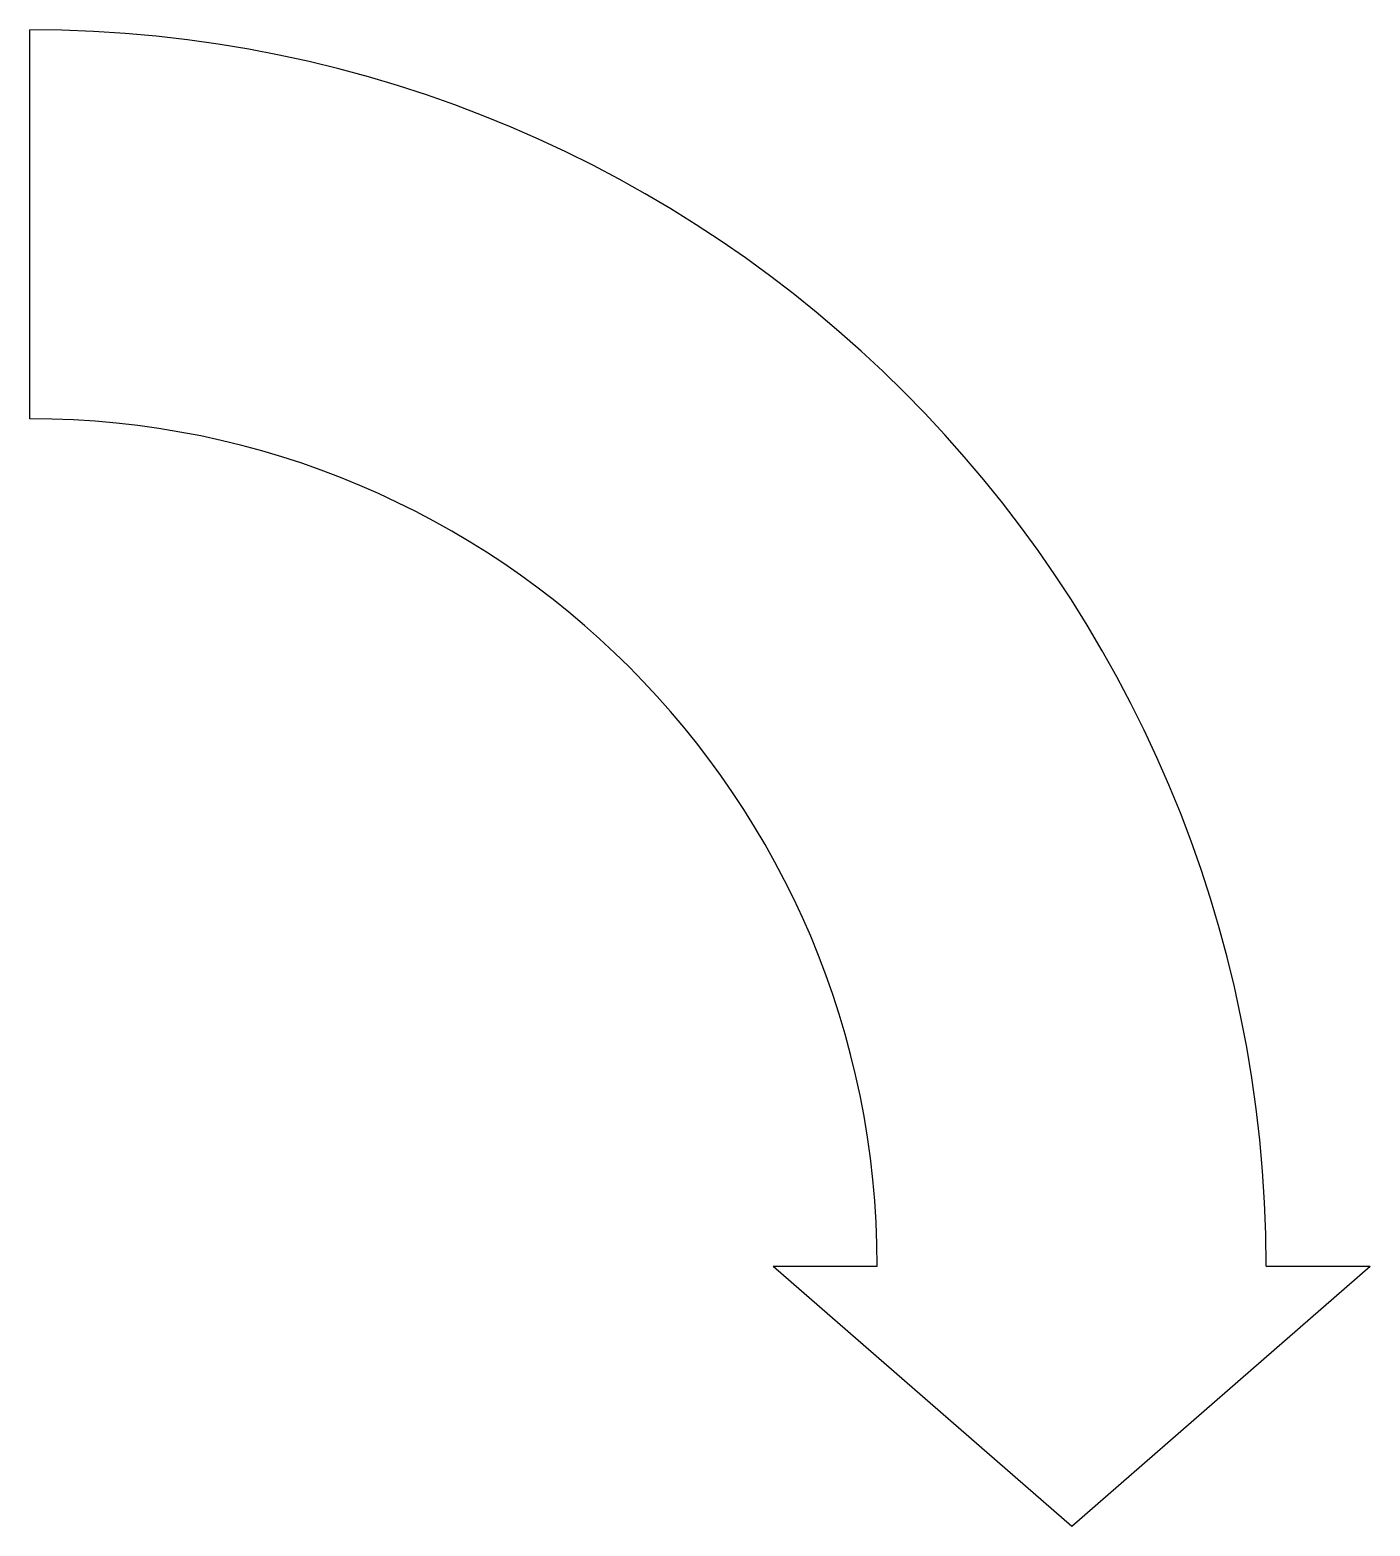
# Model space of a CAD drawing. Extents: x 0.125 to 0.254, y -0.144 to 0.
import ezdxf

# ---------------------------------------------------------------- set-up
doc = ezdxf.new("R2010")
doc.units = 0

msp = doc.modelspace()

# ---------------------------------------------------------------- linework, layer by layer
for p, q in [((0.125, -0.0374), (0.125, 0)), ((0.1965, -0.1189), (0.2065, -0.1189)), ((0.1965, -0.1189), (0.2252, -0.1439)), ((0.2252, -0.1439), (0.2539, -0.1189)), ((0.2439, -0.1189), (0.2539, -0.1189))]:
    msp.add_line(p, q)
for radius, start in [(0.1189, 0), (0.0815, 360)]:
    msp.add_arc((0.125, -0.1189), radius, start, 90)

doc.saveas('drawing.dxf')
